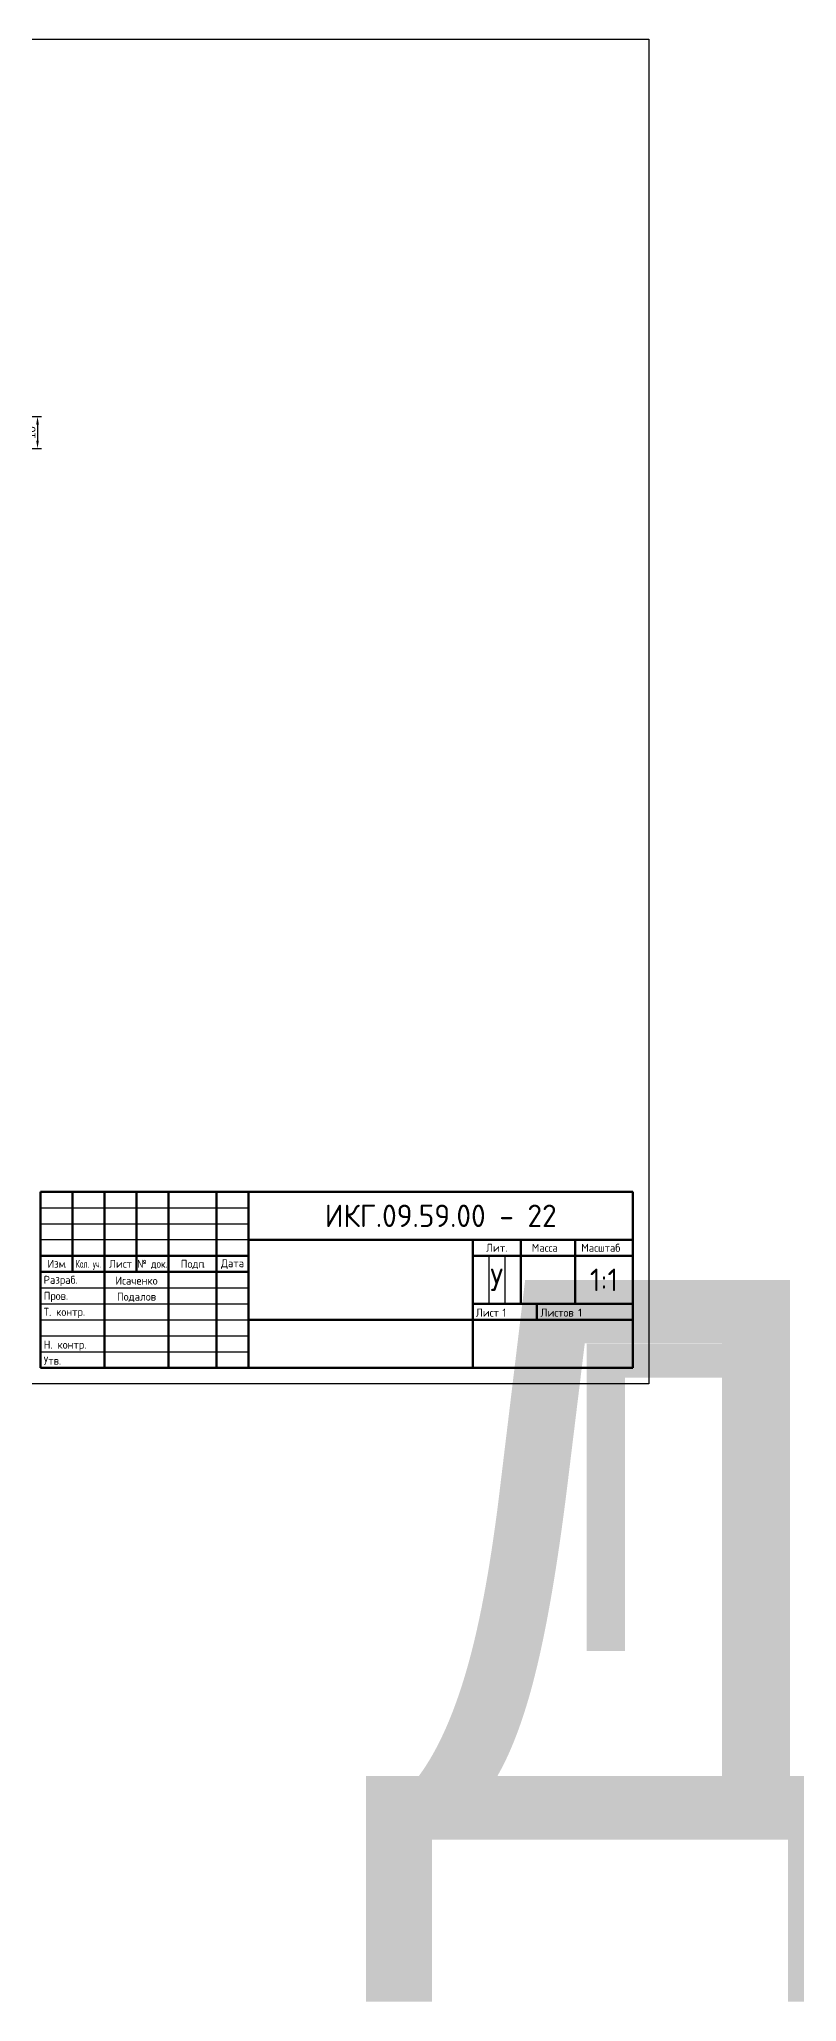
# Model space of a CAD drawing. Header units: millimetres. Extents: x 1835 to 3115, y 2020 to 2633.
# Drawn here: x 2238 to 2475, y 2020 to 2633 of the extents above; entities that cross this region are included whole.
import ezdxf
from ezdxf.enums import TextEntityAlignment as Align

# ---------------------------------------------------------------- set-up
doc = ezdxf.new("R2018")
doc.units = ezdxf.units.MM
doc.layers.add('Размеры', color=240, linetype='Continuous')
doc.layers.add('форматки', color=7, linetype='Continuous')
doc.styles.add('GOST-2.304_Type-B', font='GOST Common.ttf')
doc.styles.get("Standard").update_dxf_attribs({"font": 'arial.ttf'})
doc.dimstyles.new('ISO-25', dxfattribs={"dimtxt": 2.5, "dimasz": 2.5, "dimexe": 1.25, "dimexo": 0.625, "dimtad": 1, "dimtxsty": 'Standard', "dimcen": 2.5, "dimadec": 0, "dimazin": 0, "dimtfac": 1, "dimtmove": 0, "dimatfit": 3, "dimfxl": 1, "dimarcsym": 0})

# ---------------------------------------------------------------- blocks, each defined once
blk = doc.blocks.new('ACAD_SPDS_TB_06')
at = {"linetype": 'Continuous', "lineweight": 60}
for p, q in [((-185, 55), (0, 55)), ((-185, 55), (-185, 0)), ((-175, 55), (-175, 30)), ((-165, 55), (-165, 0)), ((-155, 55), (-155, 30)), ((-145, 55), (-145, 0)), ((-130, 55), (-130, 0)), ((-120, 55), (-120, 0)), ((0, 55), (0, 0)), ((-120, 40), (0, 40)), ((-185, 35), (-120, 35)), ((-185, 30), (-120, 30)), ((-120, 15), (0, 15)), ((-185, 0), (0, 0))]:
    blk.add_line(p, q, dxfattribs=at)
at = {"linetype": 'Continuous', "lineweight": 25}
for p, q in [((-185, 50), (-120, 50)), ((-185, 45), (-120, 45)), ((-185, 25), (-120, 25)), ((-185, 20), (-120, 20)), ((-185, 15), (-120, 15)), ((-185, 10), (-120, 10)), ((-185, 5), (-120, 5))]:
    blk.add_line(p, q, dxfattribs=at)
at = {"lineweight": 25}
blk.add_line((-120, 40), (-185, 40), dxfattribs=at)
at = {"lineweight": 60}
for p, q in [((-50, 40), (-50, 0)), ((-35, 40), (-35, 20)), ((-18, 40), (-18, 20)), ((-50, 35), (0, 35)), ((-50, 20), (0, 20)), ((-30, 20), (-30, 15))]:
    blk.add_line(p, q, dxfattribs=at)
for p, q in [((-45, 35), (-45, 20)), ((-40, 35), (-40, 20)), ((-130, 20), (-120, 20))]:
    blk.add_line(p, q)
at = {"style": 'GOST-2.304_Type-B'}
for s, p in [('Изм', (-180, 31.25)), ('Лист', (-160, 31.25)), ('Подп', (-137.5, 31.25)), ('Дата', (-125, 31.44))]:
    blk.add_text(s, height=2.5, dxfattribs=at).set_placement(p, align=Align.CENTER)
for s, p in [('.', (-177.56, 31.25)), ('.', (-134.25, 31.25)), ('Разраб.', (-184, 26.25)), ('Т. контр.', (-184, 16.25)), ('Пров.', (-184, 21.25)), ('Лист', (-49.02, 16)), ('Листов', (-28.83, 16)), ('Н. контр.', (-184, 6)), ('Утв.', (-184, 1))]:
    blk.add_text(s, height=2.5, dxfattribs=at).set_placement(p)
at = {"style": 'GOST-2.304_Type-B', "width": 0.70447}
blk.add_text('Кол. уч.', height=2.5, dxfattribs=at).set_placement((-174, 31.25), (-166, 31.25), align=Align.FIT)
at = {"style": 'GOST-2.304_Type-B', "width": 0.9}
blk.add_text('№ док.', height=2.5, dxfattribs=at).set_placement((-150, 31.25), align=Align.CENTER)
at = {"linetype": 'Continuous', "char_height": 2.5, "attachment_point": 5, "style": 'GOST-2.304_Type-B'}
for s, insert, width in [('Лит.', (-42.5, 37.5), 14), ('Масса', (-27.5, 37.5), 14), ('Масштаб', (-10, 37.5), 19)]:
    blk.add_mtext(s, dxfattribs=dict(at, insert=insert, width=width))
at = {"style": 'GOST-2.304_Type-B'}
for tag, p, flags in [('ИДЕНТИФИКАТОР_НАДПИСИ', (-185.34, 60.88), 1), ('ЛИСТ', (-40.73, 16), 8), ('ЛИСТОВ', (-17.07, 16), 8)]:
    blk.add_attdef(tag, p, '', height=2.5, dxfattribs=dict(at, flags=flags))
at = {"style": 'GOST-2.304_Type-B', "flags": 8}
for tag, p in [('ИЗМ_4', (-180, 51)), ('ИЗМ_4_КОЛ_УЧ', (-170, 51)), ('ИЗМ_4_ЛИСТ', (-160, 51)), ('ИЗМ_4_N_ДОК', (-150, 51)), ('ИЗМ_4_ДАТА', (-125, 51)), ('ИЗМ_3', (-180, 46)), ('ИЗМ_2', (-180, 41)), ('ИЗМ_3_КОЛ_УЧ', (-170, 46)), ('ИЗМ_2_КОЛ_УЧ', (-170, 41)), ('ИЗМ_3_ЛИСТ', (-160, 46)), ('ИЗМ_2_ЛИСТ', (-160, 41)), ('ИЗМ_3_N_ДОК', (-150, 46)), ('ИЗМ_2_N_ДОК', (-150, 41)), ('ИЗМ_3_ДАТА', (-125, 46)), ('ИЗМ_2_ДАТА', (-125, 41)), ('ИЗМ_1', (-180, 36)), ('ИЗМ_1_КОЛ_УЧ', (-170, 36)), ('ИЗМ_1_ЛИСТ', (-160, 36)), ('ИЗМ_1_N_ДОК', (-150, 36)), ('ИЗМ_1_ДАТА', (-125, 36)), ('РАЗРАБ_ФИО', (-155, 26)), ('РАЗРАБ_ДАТА', (-125, 26)), ('ТКОНТР_ФИО', (-155, 16)), ('ПРОВ_ФИО', (-155, 21)), ('ТКОНТР_ДАТА', (-125, 16)), ('ПРОВ_ДАТА', (-125, 21)), ('ДОЛЖНОСТЬ_1', (-175, 11)), ('ДОЛЖНОСТЬ_1_ФИО', (-155, 11)), ('ДОЛЖНОСТЬ_1_ДАТА', (-125, 11)), ('НКОНТР_ФИО', (-155, 6)), ('НКОНТР_ДАТА', (-125, 6)), ('УТВ_ФИО', (-155, 1)), ('УТВ_ДАТА', (-125, 1))]:
    blk.add_attdef(tag, text='', height=2.5, dxfattribs=at).set_placement(p, align=Align.CENTER)
at = {"style": 'GOST-2.304_Type-B'}
blk.add_attdef('ОБОЗНАЧЕНИЕ_ДОКУМЕНТА', text='', height=5, dxfattribs=at).set_placement((-60, 47.5), align=Align.MIDDLE_CENTER)
at = {"lineweight": 30, "flags": 104}
for tag, p in [('НАИМЕНОВАНИЕ_ДОКУМЕНТА', (-85, 27.5)), ('ОБОЗНАЧЕНИЕ_МАТЕРИАЛА', (-85, 7.5)), ('НАИМЕНОВАНИЕ_ПРЕДПРИЯТИЯ', (-25, 7.5))]:
    blk.add_attdef(tag, text='', height=3.5, dxfattribs=at).set_placement(p, align=Align.MIDDLE_CENTER)
at = {"style": 'GOST-2.304_Type-B', "flags": 8}
for tag, p in [('Л1', (-47.5, 27.5)), ('Л2', (-42.5, 27.5)), ('Л3', (-37.5, 27.5)), ('МАССА', (-26.5, 27.5)), ('МАСШТАБ', (-9, 27.5))]:
    blk.add_attdef(tag, text='', height=2.5, dxfattribs=at).set_placement(p, align=Align.MIDDLE_CENTER)
blk = doc.blocks.new('*D53')
at = {"layer": 'Defpoints', "color": 0, "transparency": 16777216}
for p in [(2229.82, 2514.9), (2229.82, 2504.9), (2237.79, 2504.9)]:
    blk.add_point(p, dxfattribs=at)
at = {"layer": 'Размеры', "color": 0, "lineweight": -2, "transparency": 16777216}
for p, q in [((2230.45, 2514.9), (2239.04, 2514.9)), ((2237.79, 2512.4), (2237.79, 2507.4)), ((2230.45, 2504.9), (2239.04, 2504.9))]:
    blk.add_line(p, q, dxfattribs=at)
at = {"layer": 'Размеры', "color": 0, "transparency": 16777216}
for points in [[(2237.37, 2512.4), (2238.2, 2512.4), (2237.79, 2514.9)], [(2237.37, 2507.4), (2238.2, 2507.4), (2237.79, 2504.9)]]:
    blk.add_solid(points, dxfattribs=at)
at = {"layer": 'Размеры', "color": 0, "transparency": 16777216, "insert": (2235.89, 2509.9), "char_height": 2.5, "attachment_point": 5, "rotation": 90}
blk.add_mtext('10', dxfattribs=at)

msp = doc.modelspace()

# ---------------------------------------------------------------- linework, layer by layer
msp.add_lwpolyline([(1834.696, 2212.74), (1834.696, 2632.74), (2428.696, 2632.74), (2428.696, 2212.74), (1834.696, 2212.74)])

# ---------------------------------------------------------------- block references
at = {"layer": 'форматки'}
ref = msp.add_blockref('ACAD_SPDS_TB_06', (2423.696, 2217.74), dxfattribs=at)
lines = msp.add_mtext('Детали', dxfattribs={"layer": '0', "insert": (2338.696, 2245.24), "char_height": 174.8571, "attachment_point": 1})
ref.add_attrib('НАИМЕНОВАНИЕ_ДОКУМЕНТА', '', (2338.696, 2245.24), dxfattribs={"flags": 104}).embed_mtext(lines)
lines = msp.add_mtext('ГГУ МС-12', dxfattribs={"layer": '0', "insert": (2398.696, 2225.24), "char_height": 96, "attachment_point": 1})
ref.add_attrib('НАИМЕНОВАНИЕ_ПРЕДПРИЯТИЯ', '', (2398.696, 2225.24), dxfattribs={"flags": 104}).embed_mtext(lines)
ref.add_attrib('ОБОЗНАЧЕНИЕ_ДОКУМЕНТА', 'ИКГ.09.59.00 - 22', dxfattribs={"layer": '0', "height": 7, "style": 'GOST-2.304_Type-B'}).set_placement((2363.696, 2265.24), align=Align.MIDDLE_CENTER)
ref.add_attrib('ЛИСТ', '1', (2382.971, 2233.74), dxfattribs={"layer": '0', "height": 2.5, "style": 'GOST-2.304_Type-B'})
ref.add_attrib('ЛИСТОВ', '1', (2406.626, 2233.74), dxfattribs={"layer": '0', "height": 2.5, "style": 'GOST-2.304_Type-B'})
ref.add_attrib('МАСШТАБ', '1:1', dxfattribs={"layer": '0', "height": 7, "style": 'GOST-2.304_Type-B'}).set_placement((2414.696, 2245.24), align=Align.MIDDLE_CENTER)
ref.add_attrib('РАЗРАБ_ФИО', 'Исаченко', dxfattribs={"layer": '0', "height": 2.5, "style": 'GOST-2.304_Type-B'}).set_placement((2268.696, 2243.74), align=Align.CENTER)
ref.add_attrib('ПРОВ_ФИО', 'Подалов', dxfattribs={"layer": '0', "height": 2.5, "style": 'GOST-2.304_Type-B'}).set_placement((2268.696, 2238.74), align=Align.CENTER)
ref.add_attrib('Л2', 'У', dxfattribs={"layer": '0', "height": 7, "style": 'GOST-2.304_Type-B'}).set_placement((2381.196, 2245.24), align=Align.MIDDLE_CENTER)

# ---------------------------------------------------------------- dimensions: what is measured, and where the dimension line sits
at = {"layer": 'Размеры'}
dim = msp.add_linear_dim(base=(2237.787, 2504.9), p1=(2229.823, 2514.9), p2=(2229.823, 2504.9), angle=90, dimstyle='ISO-25', dxfattribs=at)
dim.commit()
dim.dimension.update_dxf_attribs({"geometry": '*D53', "text_midpoint": (2235.886, 2509.9)})

doc.saveas('drawing.dxf')
